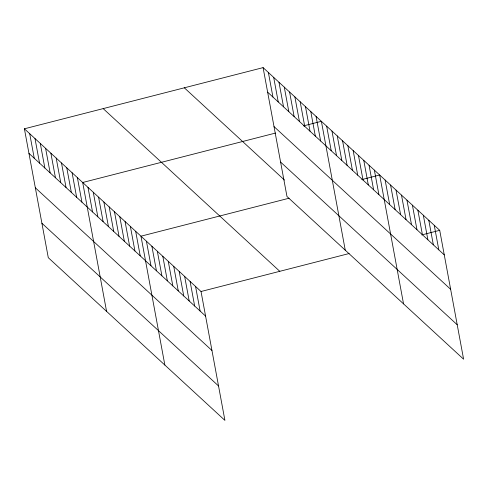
<?xml version="1.0" encoding="UTF-8"?>
<svg xmlns="http://www.w3.org/2000/svg" width="488" height="488" viewBox="0 0 488 488"><rect width="100%" height="100%" fill="white"/><g stroke="black" fill="none" stroke-linecap="round" stroke-linejoin="round"><path stroke-width="0.73" d="M24.4 128.802L201.025 291.501L224.913 420.381L48.288 257.682L24.4 128.802L263.087 67.618L439.712 230.318L463.6 359.199L286.974 196.499L263.087 67.618M275.549 133.053L82.686 182.494L106.573 311.375M303.475 125.898L321.379 121.311L345.26 250.191M289.091 198.219L140.971 236.186L164.859 365.067M361.76 179.59L379.664 175.003L403.545 303.884M201.025 291.501L349.14 253.534M421.809 234.911L439.712 230.318M267.644 92.183L444.269 254.889M274.024 126.606L450.65 289.311M280.594 162.077L457.219 324.776M184.324 87.809L284.467 180.06M103.169 108.611L279.789 271.31M28.951 153.366L205.576 316.071M35.331 187.788L211.957 350.494M41.907 223.254L218.532 385.959M434.253 225.291L438.81 249.856M428.793 220.259L433.35 244.83M423.334 215.232L427.891 239.803M417.874 210.206L422.431 234.771M412.415 205.174L416.972 229.744M406.955 200.147L411.512 224.712M401.496 195.115L406.053 219.685M396.036 190.088L400.593 214.653M390.577 185.056L395.134 209.626M385.123 180.029L389.674 204.6M374.363 170.117L378.914 194.688M369.062 165.237L373.619 189.808M363.767 160.357L368.318 184.928M358.466 155.477L363.017 180.041M353.166 150.597L357.722 175.161M347.871 145.717L352.421 170.281M342.57 140.831L347.127 165.401M337.269 135.951L341.826 160.521M331.974 131.071L336.525 155.642M326.673 126.191L331.23 150.755M316.078 116.431L320.628 140.995M310.777 111.545L315.333 136.115M305.482 106.665L310.032 131.235M300.181 101.785L304.732 126.349M294.88 96.905L299.437 121.469M289.585 92.025L294.136 116.589M284.284 87.138L288.835 111.709M278.983 82.258L283.54 106.829M273.689 77.378L278.239 101.949M268.388 72.498L272.945 97.063M195.566 286.474L200.117 311.039M190.106 281.442L194.657 306.013M184.647 276.415L189.198 300.98M179.188 271.383L183.738 295.954M173.728 266.356L178.279 290.927M168.269 261.33L172.819 285.895M162.809 256.298L167.36 280.868M157.349 251.271L161.9 275.836M151.89 246.239L156.441 270.81M146.43 241.212L150.987 265.777M135.67 231.3L140.227 255.871M130.375 226.42L134.926 250.991M125.074 221.54L129.631 246.111M119.78 216.66L124.33 241.224M114.479 211.78L119.029 236.344M109.178 206.894L113.734 231.464M103.883 202.014L108.434 226.584M98.582 197.134L103.133 221.704M93.281 192.254L97.838 216.818M87.986 187.374L92.537 211.938M77.385 177.608L81.941 202.178M72.09 172.728L76.64 197.298M66.789 167.848L71.346 192.418M61.488 162.968L66.045 187.532M56.193 158.088L60.744 182.652M50.892 153.202L55.449 177.772M45.597 148.321L50.148 172.892M40.297 143.441L44.847 168.012M34.996 138.561L39.552 163.126M29.701 133.681L34.252 158.246"/></g></svg>
